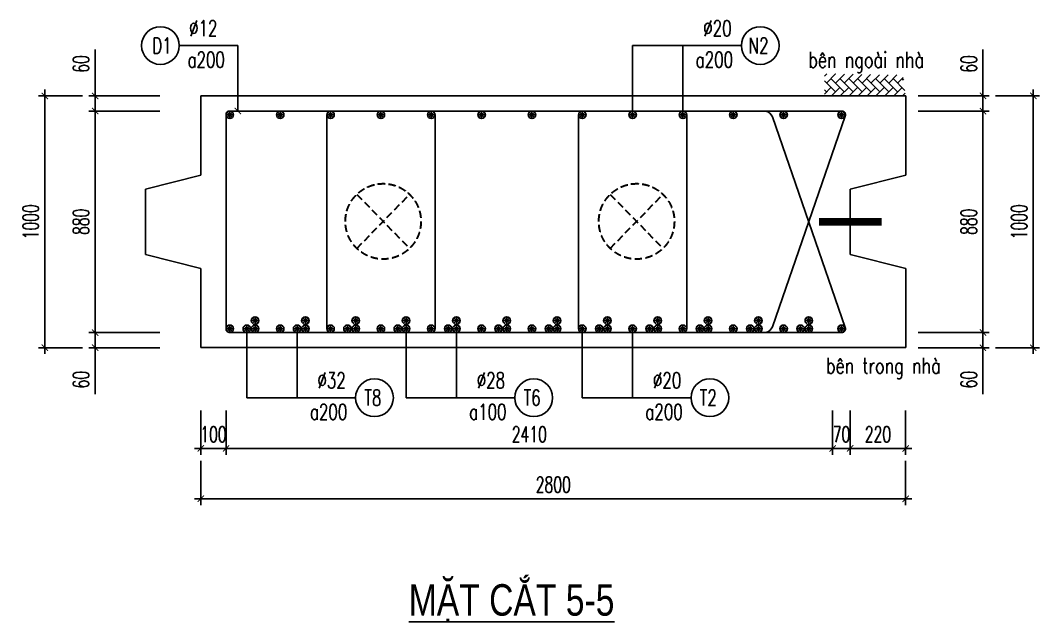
# Model space of a CAD drawing. Header units: millimetres. Extents: x -143483 to 1166745, y -1448440 to -1202244.
# Drawn here: x 178778 to 194975, y -1255950 to -1246380 of the extents above; entities that cross this region are included whole.
import ezdxf
from ezdxf.enums import TextEntityAlignment as Align

# ---------------------------------------------------------------- set-up
doc = ezdxf.new("R2010")
doc.units = ezdxf.units.MM
doc.header["$LTSCALE"] = 30
doc.header["$PDMODE"] = 3
doc.linetypes.add('DASHED', pattern=[19.05, 12.7, -6.35])
doc.layers.get('0').update_dxf_attribs({"lineweight": 9})
doc.layers.get('Defpoints').update_dxf_attribs({"lineweight": 9})
for name, color, linetype in [('ccu11-Cotthep', 9, 'Continuous'), ('ccu11-Dim', 8, 'Continuous'), ('ccu11-Hatch', 8, 'Continuous'), ('ccu11-Text', 31, 'Continuous'), ('ccu11-Thay', 7, 'Continuous'), ('ccu11-Thep', 4, 'Continuous'), ('ccu11-Thep doc', 4, 'Continuous'), ('ccu11-Thepdai', 6, 'Continuous')]:
    doc.layers.add(name, color=color, linetype=linetype)
doc.layers.add('ccu11-Khuat', color=9, linetype='DASHED', lineweight=30)
doc.layers.add('Vicom_thep doc', color=1, linetype='Continuous', lineweight=35)
doc.styles.add('ccu11-dim', font='vnsimli.shx', dxfattribs={"width": 0.65, "bigfont": 'bigfont.shx'})
doc.styles.add('ccu11-VnAvH-B', font='VHAVANB.TTF')
doc.styles.add('ccu11-vnsimli', font='vnsimli.shx', dxfattribs={"width": 0.8, "bigfont": 'vns.shx'})
doc.styles.add('ccu11-vnsimple', font='vnsimple.shx', dxfattribs={"bigfont": 'bigfont.shx'})
doc.styles.add('ccu11_simli', font='vnsimli.shx', dxfattribs={"width": 0.8})
doc.dimstyles.new('ccu11-100', dxfattribs={"dimscale": 100, "dimtxt": 2.5, "dimasz": 1, "dimexe": 1, "dimexo": 2, "dimgap": 1, "dimtad": 1, "dimdec": 0, "dimdsep": 46, "dimtxsty": 'ccu11-dim', "dimblk": 'ARCHTICK', "dimcen": -1, "dimdle": 1, "dimclrd": 256, "dimclre": 256, "dimclrt": 3, "dimadec": 0, "dimazin": 2, "dimtfac": 0.1, "dimtdec": 0, "dimtmove": 0, "dimatfit": 1, "dimldrblk": 'ARCHTICK', "dimfxl": 0, "dimtvp": 0.833333, "dimtolj": 1, "dimtzin": 12, "dimarcsym": 0})
doc.dimstyles.new('ccu11-100x4', dxfattribs={"dimscale": 100, "dimtxt": 2.5, "dimasz": 1, "dimexe": 1, "dimexo": 2, "dimgap": 1, "dimtad": 1, "dimdec": 0, "dimlfac": 0.25, "dimdsep": 46, "dimtxsty": 'ccu11-dim', "dimblk": 'ARCHTICK', "dimcen": -1, "dimdle": 1, "dimclrd": 256, "dimclre": 256, "dimclrt": 3, "dimadec": 0, "dimazin": 2, "dimtfac": 0.1, "dimtdec": 0, "dimtmove": 0, "dimatfit": 1, "dimldrblk": 'ARCHTICK', "dimfxl": 0, "dimtvp": 0.833333, "dimtolj": 1, "dimtzin": 12, "dimarcsym": 0})

# ---------------------------------------------------------------- blocks, each defined once
blk = doc.blocks.new('MCT')
at = {"ltscale": 0.005}
for p, q in [((-0.49, 0), (0.49, 0)), ((0.35, -0.35), (-0.35, 0.35)), ((-0.35, -0.35), (0.35, 0.35)), ((0, -0.49), (0, 0.49))]:
    blk.add_line(p, q, dxfattribs=at)
blk.add_circle((0, 0), 0.492, dxfattribs=at)
blk = doc.blocks.new('*U2338')
at = {"layer": 'ccu11-Thep doc', "xscale": -121.9200000001001, "yscale": 121.9200000001001, "zscale": 121.92, "rotation": 270}
blk.add_blockref('MCT', (0, 0), dxfattribs=at)
blk = doc.blocks.new('*U2339')
at = {"layer": 'ccu11-Thep doc', "color": 0, "linetype": 'ByBlock', "lineweight": -2, "transparency": 16777216}
for p in [(0, 0), (800, 0), (1600, 0), (2400, 0), (3200, 0), (4000, 0), (4800, 0), (5600, 0), (6400, 0), (7200, 0), (8000, 0), (8800, 0)]:
    blk.add_blockref('*U2338', p, dxfattribs=at)
blk = doc.blocks.new('*U2332')
at = {"layer": 'ccu11-Thep doc', "xscale": -121.9200000001001, "yscale": 121.9200000001001, "zscale": 121.92, "rotation": 270}
blk.add_blockref('MCT', (0, 0), dxfattribs=at)
blk = doc.blocks.new('*U2333')
at = {"layer": 'ccu11-Thep doc', "color": 0, "linetype": 'ByBlock', "lineweight": -2, "transparency": 16777216}
for p in [(0, 0), (800, 0), (1600, 0), (2400, 0), (3200, 0), (4000, 0), (4800, 0), (5600, 0), (6400, 0), (7200, 0), (8000, 0), (8800, 0)]:
    blk.add_blockref('*U2332', p, dxfattribs=at)
blk = doc.blocks.new('_ARCHTICK')
at = {"color": 0, "linetype": 'ByBlock', "const_width": 0.15}
blk.add_lwpolyline([(-0.5, -0.5), (0.5, 0.5)], dxfattribs=at)
blk = doc.blocks.new('*D2548')
at = {"layer": 'ccu11-Dim', "linetype": 'ByBlock', "lineweight": -2, "ltscale": 30, "transparency": 16777216}
for p, q in [((179967, -1247581), (179967, -1246841)), ((180995, -1247581), (179867, -1247581)), ((179967, -1247821), (179967, -1247581)), ((180995, -1247821), (179867, -1247821)), ((179967, -1247821), (179967, -1247921))]:
    blk.add_line(p, q, dxfattribs=at)
at = {"layer": 'Defpoints', "color": 0, "linetype": 'ByBlock', "ltscale": 30, "transparency": 16777216}
for p in [(181195, -1247581), (179967, -1247821), (181195, -1247821)]:
    blk.add_point(p, dxfattribs=at)
at = {"layer": 'ccu11-Dim', "linetype": 'ByBlock', "lineweight": -2, "ltscale": 30, "transparency": 16777216, "xscale": 100, "yscale": 100, "zscale": 100}
for p, rotation in [((179967, -1247581), 270), ((179967, -1247821), 90)]:
    blk.add_blockref('_ARCHTICK', p, dxfattribs=dict(at, rotation=rotation))
at = {"layer": 'ccu11-Dim', "color": 3, "linetype": 'ByBlock', "ltscale": 30, "transparency": 16777216, "insert": (179742, -1247073), "char_height": 250, "attachment_point": 5, "rotation": 90, "style": 'ccu11-dim'}
blk.add_mtext('\\A1;60', dxfattribs=at)
blk = doc.blocks.new('*D2549')
at = {"layer": 'ccu11-Dim', "linetype": 'ByBlock', "lineweight": -2, "ltscale": 30, "transparency": 16777216}
for p, q in [((180995, -1247821), (179867, -1247821)), ((179967, -1247721), (179967, -1251441)), ((180995, -1251341), (179867, -1251341))]:
    blk.add_line(p, q, dxfattribs=at)
at = {"layer": 'Defpoints', "color": 0, "linetype": 'ByBlock', "ltscale": 30, "transparency": 16777216}
for p in [(181195, -1247821), (179967, -1251341), (181195, -1251341)]:
    blk.add_point(p, dxfattribs=at)
at = {"layer": 'ccu11-Dim', "linetype": 'ByBlock', "lineweight": -2, "ltscale": 30, "transparency": 16777216, "xscale": 100, "yscale": 100, "zscale": 100}
for p, rotation in [((179967, -1247821), 90), ((179967, -1251341), 270)]:
    blk.add_blockref('_ARCHTICK', p, dxfattribs=dict(at, rotation=rotation))
at = {"layer": 'ccu11-Dim', "color": 3, "linetype": 'ByBlock', "ltscale": 30, "transparency": 16777216, "insert": (179742, -1249581), "char_height": 250, "attachment_point": 5, "rotation": 90, "style": 'ccu11-dim'}
blk.add_mtext('\\A1;880', dxfattribs=at)
blk = doc.blocks.new('*D2550')
at = {"layer": 'ccu11-Dim', "linetype": 'ByBlock', "lineweight": -2, "ltscale": 30, "transparency": 16777216}
for p, q in [((180995, -1251341), (179867, -1251341)), ((179967, -1251341), (179967, -1251241)), ((179967, -1251341), (179967, -1251581)), ((180995, -1251581), (179867, -1251581)), ((179967, -1251581), (179967, -1252320))]:
    blk.add_line(p, q, dxfattribs=at)
at = {"layer": 'Defpoints', "color": 0, "linetype": 'ByBlock', "ltscale": 30, "transparency": 16777216}
for p in [(179967, -1251341), (181195, -1251341), (181195, -1251581)]:
    blk.add_point(p, dxfattribs=at)
at = {"layer": 'ccu11-Dim', "linetype": 'ByBlock', "lineweight": -2, "ltscale": 30, "transparency": 16777216, "xscale": 100, "yscale": 100, "zscale": 100}
for p, rotation in [((179967, -1251341), 270), ((179967, -1251581), 90)]:
    blk.add_blockref('_ARCHTICK', p, dxfattribs=dict(at, rotation=rotation))
at = {"layer": 'ccu11-Dim', "color": 3, "linetype": 'ByBlock', "ltscale": 30, "transparency": 16777216, "insert": (179742, -1252089), "char_height": 250, "attachment_point": 5, "rotation": 90, "style": 'ccu11-dim'}
blk.add_mtext('\\A1;60', dxfattribs=at)
blk = doc.blocks.new('*D2551')
at = {"layer": 'ccu11-Dim', "linetype": 'ByBlock', "lineweight": -2, "ltscale": 30, "transparency": 16777216}
for p, q in [((179167, -1247481), (179167, -1251681)), ((179767, -1247581), (179067, -1247581)), ((179767, -1251581), (179067, -1251581))]:
    blk.add_line(p, q, dxfattribs=at)
at = {"layer": 'Defpoints', "color": 0, "linetype": 'ByBlock', "ltscale": 30, "transparency": 16777216}
for p in [(179967, -1247581), (179167, -1251581), (179967, -1251581)]:
    blk.add_point(p, dxfattribs=at)
at = {"layer": 'ccu11-Dim', "linetype": 'ByBlock', "lineweight": -2, "ltscale": 30, "transparency": 16777216, "xscale": 100, "yscale": 100, "zscale": 100}
for p, rotation in [((179167, -1247581), 90), ((179167, -1251581), 270)]:
    blk.add_blockref('_ARCHTICK', p, dxfattribs=dict(at, rotation=rotation))
at = {"layer": 'ccu11-Dim', "color": 3, "linetype": 'ByBlock', "ltscale": 30, "transparency": 16777216, "insert": (178942, -1249581), "char_height": 250, "attachment_point": 5, "rotation": 90, "style": 'ccu11-dim'}
blk.add_mtext('\\A1;1000', dxfattribs=at)
blk = doc.blocks.new('*D2552')
at = {"layer": 'ccu11-Dim', "linetype": 'ByBlock', "lineweight": -2, "ltscale": 30, "transparency": 16777216}
for p, q in [((191966, -1252581), (191966, -1253281)), ((192846, -1252581), (192846, -1253281)), ((192946, -1253181), (191866, -1253181))]:
    blk.add_line(p, q, dxfattribs=at)
at = {"layer": 'Defpoints', "color": 0, "linetype": 'ByBlock', "ltscale": 30, "transparency": 16777216}
for p in [(191966, -1252381), (192846, -1252381), (191966, -1253181)]:
    blk.add_point(p, dxfattribs=at)
at = {"layer": 'ccu11-Dim', "linetype": 'ByBlock', "lineweight": -2, "ltscale": 30, "transparency": 16777216, "xscale": 100, "yscale": 100, "zscale": 100, "rotation": 180}
blk.add_blockref('_ARCHTICK', (191966, -1253181), dxfattribs=at)
at = {"layer": 'ccu11-Dim', "linetype": 'ByBlock', "lineweight": -2, "ltscale": 30, "transparency": 16777216, "xscale": 100, "yscale": 100, "zscale": 100}
blk.add_blockref('_ARCHTICK', (192846, -1253181), dxfattribs=at)
at = {"layer": 'ccu11-Dim', "color": 3, "linetype": 'ByBlock', "ltscale": 30, "transparency": 16777216, "insert": (192406, -1252956), "char_height": 250, "attachment_point": 5, "style": 'ccu11-dim'}
blk.add_mtext('\\A1;220', dxfattribs=at)
blk = doc.blocks.new('*D2553')
at = {"layer": 'ccu11-Dim', "linetype": 'ByBlock', "lineweight": -2, "ltscale": 30, "transparency": 16777216}
for p, q in [((181646, -1253381), (181646, -1254081)), ((192846, -1253381), (192846, -1254081)), ((181546, -1253981), (192946, -1253981))]:
    blk.add_line(p, q, dxfattribs=at)
at = {"layer": 'Defpoints', "color": 0, "linetype": 'ByBlock', "ltscale": 30, "transparency": 16777216}
for p in [(181646, -1253181), (192846, -1253181), (192846, -1253981)]:
    blk.add_point(p, dxfattribs=at)
at = {"layer": 'ccu11-Dim', "linetype": 'ByBlock', "lineweight": -2, "ltscale": 30, "transparency": 16777216, "xscale": 100, "yscale": 100, "zscale": 100, "rotation": 180}
blk.add_blockref('_ARCHTICK', (181646, -1253981), dxfattribs=at)
at = {"layer": 'ccu11-Dim', "linetype": 'ByBlock', "lineweight": -2, "ltscale": 30, "transparency": 16777216, "xscale": 100, "yscale": 100, "zscale": 100}
blk.add_blockref('_ARCHTICK', (192846, -1253981), dxfattribs=at)
at = {"layer": 'ccu11-Dim', "color": 3, "linetype": 'ByBlock', "ltscale": 30, "transparency": 16777216, "insert": (187246, -1253756), "char_height": 250, "attachment_point": 5, "style": 'ccu11-dim'}
blk.add_mtext('\\A1;2800', dxfattribs=at)
blk = doc.blocks.new('*D2554')
at = {"layer": 'ccu11-Dim', "linetype": 'ByBlock', "lineweight": -2, "ltscale": 30, "transparency": 16777216}
for p, q in [((191686, -1252581), (191686, -1253281)), ((191966, -1252581), (191966, -1253281)), ((191686, -1253181), (191586, -1253181)), ((191966, -1253181), (191686, -1253181)), ((191966, -1253181), (192066, -1253181))]:
    blk.add_line(p, q, dxfattribs=at)
at = {"layer": 'Defpoints', "color": 0, "linetype": 'ByBlock', "ltscale": 30, "transparency": 16777216}
for p in [(191686, -1252381), (191966, -1252381), (191686, -1253181)]:
    blk.add_point(p, dxfattribs=at)
at = {"layer": 'ccu11-Dim', "linetype": 'ByBlock', "lineweight": -2, "ltscale": 30, "transparency": 16777216, "xscale": 100, "yscale": 100, "zscale": 100}
blk.add_blockref('_ARCHTICK', (191686, -1253181), dxfattribs=at)
at = {"layer": 'ccu11-Dim', "linetype": 'ByBlock', "lineweight": -2, "ltscale": 30, "transparency": 16777216, "xscale": 100, "yscale": 100, "zscale": 100, "rotation": 180}
blk.add_blockref('_ARCHTICK', (191966, -1253181), dxfattribs=at)
at = {"layer": 'ccu11-Dim', "color": 3, "linetype": 'ByBlock', "ltscale": 30, "transparency": 16777216, "insert": (191826, -1252956), "char_height": 250, "attachment_point": 5, "style": 'ccu11-dim'}
blk.add_mtext('\\A1;70', dxfattribs=at)
blk = doc.blocks.new('*D2555')
at = {"layer": 'ccu11-Dim', "linetype": 'ByBlock', "lineweight": -2, "ltscale": 30, "transparency": 16777216}
for p, q in [((182046, -1252581), (182046, -1253281)), ((191686, -1252581), (191686, -1253281)), ((181946, -1253181), (191786, -1253181))]:
    blk.add_line(p, q, dxfattribs=at)
at = {"layer": 'Defpoints', "color": 0, "linetype": 'ByBlock', "ltscale": 30, "transparency": 16777216}
for p in [(182046, -1252381), (191686, -1252381), (191686, -1253181)]:
    blk.add_point(p, dxfattribs=at)
at = {"layer": 'ccu11-Dim', "linetype": 'ByBlock', "lineweight": -2, "ltscale": 30, "transparency": 16777216, "xscale": 100, "yscale": 100, "zscale": 100, "rotation": 180}
blk.add_blockref('_ARCHTICK', (182046, -1253181), dxfattribs=at)
at = {"layer": 'ccu11-Dim', "linetype": 'ByBlock', "lineweight": -2, "ltscale": 30, "transparency": 16777216, "xscale": 100, "yscale": 100, "zscale": 100}
blk.add_blockref('_ARCHTICK', (191686, -1253181), dxfattribs=at)
at = {"layer": 'ccu11-Dim', "color": 3, "linetype": 'ByBlock', "ltscale": 30, "transparency": 16777216, "insert": (186866, -1252956), "char_height": 250, "attachment_point": 5, "style": 'ccu11-dim'}
blk.add_mtext('\\A1;2410', dxfattribs=at)
blk = doc.blocks.new('*D2556')
at = {"layer": 'ccu11-Dim', "linetype": 'ByBlock', "lineweight": -2, "ltscale": 30, "transparency": 16777216}
for p, q in [((181646, -1252581), (181646, -1253281)), ((182046, -1252581), (182046, -1253281)), ((181646, -1253181), (181546, -1253181)), ((182046, -1253181), (181646, -1253181)), ((182046, -1253181), (182146, -1253181))]:
    blk.add_line(p, q, dxfattribs=at)
at = {"layer": 'Defpoints', "color": 0, "linetype": 'ByBlock', "ltscale": 30, "transparency": 16777216}
for p in [(181646, -1252381), (182046, -1252381), (181646, -1253181)]:
    blk.add_point(p, dxfattribs=at)
at = {"layer": 'ccu11-Dim', "linetype": 'ByBlock', "lineweight": -2, "ltscale": 30, "transparency": 16777216, "xscale": 100, "yscale": 100, "zscale": 100}
blk.add_blockref('_ARCHTICK', (181646, -1253181), dxfattribs=at)
at = {"layer": 'ccu11-Dim', "linetype": 'ByBlock', "lineweight": -2, "ltscale": 30, "transparency": 16777216, "xscale": 100, "yscale": 100, "zscale": 100, "rotation": 180}
blk.add_blockref('_ARCHTICK', (182046, -1253181), dxfattribs=at)
at = {"layer": 'ccu11-Dim', "color": 3, "linetype": 'ByBlock', "ltscale": 30, "transparency": 16777216, "insert": (181846, -1252956), "char_height": 250, "attachment_point": 5, "style": 'ccu11-dim'}
blk.add_mtext('\\A1;100', dxfattribs=at)
blk = doc.blocks.new('SHD')
at = {"layer": 'ccu11-Cotthep'}
blk.add_circle((300, 0), 300, dxfattribs=at)
at = {"layer": 'ccu11-Cotthep', "color": 31, "style": 'ccu11_simli', "width": 0.8}
blk.add_attdef('DK', text='', height=250, dxfattribs=at).set_placement((-101, 65), align=Align.BOTTOM_RIGHT)
blk.add_attdef('KH', text='', height=250, dxfattribs=at).set_placement((300, 0), align=Align.MIDDLE)
blk.add_attdef('KC', text='', height=250, dxfattribs=at).set_placement((-101, -142), align=Align.TOP_RIGHT)
blk = doc.blocks.new('*D2557')
at = {"layer": 'ccu11-Dim', "linetype": 'ByBlock', "lineweight": -2, "ltscale": 30, "transparency": 16777216}
for p, q in [((194075, -1247581), (194075, -1246841)), ((193046, -1247581), (194175, -1247581)), ((194075, -1247821), (194075, -1247581)), ((193046, -1247821), (194175, -1247821)), ((194075, -1247821), (194075, -1247921))]:
    blk.add_line(p, q, dxfattribs=at)
at = {"layer": 'Defpoints', "color": 0, "linetype": 'ByBlock', "ltscale": 30, "transparency": 16777216}
for p in [(192846, -1247581), (192846, -1247821), (194075, -1247821)]:
    blk.add_point(p, dxfattribs=at)
at = {"layer": 'ccu11-Dim', "linetype": 'ByBlock', "lineweight": -2, "ltscale": 30, "transparency": 16777216, "xscale": 100, "yscale": 100, "zscale": 100}
for p, rotation in [((194075, -1247581), 270), ((194075, -1247821), 90)]:
    blk.add_blockref('_ARCHTICK', p, dxfattribs=dict(at, rotation=rotation))
at = {"layer": 'ccu11-Dim', "color": 3, "linetype": 'ByBlock', "ltscale": 30, "transparency": 16777216, "insert": (193850, -1247073), "char_height": 250, "attachment_point": 5, "rotation": 90, "style": 'ccu11-dim'}
blk.add_mtext('\\A1;60', dxfattribs=at)
blk = doc.blocks.new('*D2558')
at = {"layer": 'ccu11-Dim', "linetype": 'ByBlock', "lineweight": -2, "ltscale": 30, "transparency": 16777216}
for p, q in [((193046, -1247821), (194175, -1247821)), ((194075, -1247721), (194075, -1251441)), ((193046, -1251341), (194175, -1251341))]:
    blk.add_line(p, q, dxfattribs=at)
at = {"layer": 'Defpoints', "color": 0, "linetype": 'ByBlock', "ltscale": 30, "transparency": 16777216}
for p in [(192846, -1247821), (192846, -1251341), (194075, -1251341)]:
    blk.add_point(p, dxfattribs=at)
at = {"layer": 'ccu11-Dim', "linetype": 'ByBlock', "lineweight": -2, "ltscale": 30, "transparency": 16777216, "xscale": 100, "yscale": 100, "zscale": 100}
for p, rotation in [((194075, -1247821), 90), ((194075, -1251341), 270)]:
    blk.add_blockref('_ARCHTICK', p, dxfattribs=dict(at, rotation=rotation))
at = {"layer": 'ccu11-Dim', "color": 3, "linetype": 'ByBlock', "ltscale": 30, "transparency": 16777216, "insert": (193850, -1249581), "char_height": 250, "attachment_point": 5, "rotation": 90, "style": 'ccu11-dim'}
blk.add_mtext('\\A1;880', dxfattribs=at)
blk = doc.blocks.new('*D2559')
at = {"layer": 'ccu11-Dim', "linetype": 'ByBlock', "lineweight": -2, "ltscale": 30, "transparency": 16777216}
for p, q in [((193046, -1251341), (194175, -1251341)), ((194075, -1251341), (194075, -1251241)), ((194075, -1251341), (194075, -1251581)), ((193046, -1251581), (194175, -1251581)), ((194075, -1251581), (194075, -1252320))]:
    blk.add_line(p, q, dxfattribs=at)
at = {"layer": 'Defpoints', "color": 0, "linetype": 'ByBlock', "ltscale": 30, "transparency": 16777216}
for p in [(192846, -1251341), (194075, -1251341), (192846, -1251581)]:
    blk.add_point(p, dxfattribs=at)
at = {"layer": 'ccu11-Dim', "linetype": 'ByBlock', "lineweight": -2, "ltscale": 30, "transparency": 16777216, "xscale": 100, "yscale": 100, "zscale": 100}
for p, rotation in [((194075, -1251341), 270), ((194075, -1251581), 90)]:
    blk.add_blockref('_ARCHTICK', p, dxfattribs=dict(at, rotation=rotation))
at = {"layer": 'ccu11-Dim', "color": 3, "linetype": 'ByBlock', "ltscale": 30, "transparency": 16777216, "insert": (193850, -1252089), "char_height": 250, "attachment_point": 5, "rotation": 90, "style": 'ccu11-dim'}
blk.add_mtext('\\A1;60', dxfattribs=at)
blk = doc.blocks.new('*D2560')
at = {"layer": 'ccu11-Dim', "linetype": 'ByBlock', "lineweight": -2, "ltscale": 30, "transparency": 16777216}
for p, q in [((194875, -1247481), (194875, -1251681)), ((194275, -1247581), (194975, -1247581)), ((194275, -1251581), (194975, -1251581))]:
    blk.add_line(p, q, dxfattribs=at)
at = {"layer": 'Defpoints', "color": 0, "linetype": 'ByBlock', "ltscale": 30, "transparency": 16777216}
for p in [(194075, -1247581), (194075, -1251581), (194875, -1251581)]:
    blk.add_point(p, dxfattribs=at)
at = {"layer": 'ccu11-Dim', "linetype": 'ByBlock', "lineweight": -2, "ltscale": 30, "transparency": 16777216, "xscale": 100, "yscale": 100, "zscale": 100}
for p, rotation in [((194875, -1247581), 90), ((194875, -1251581), 270)]:
    blk.add_blockref('_ARCHTICK', p, dxfattribs=dict(at, rotation=rotation))
at = {"layer": 'ccu11-Dim', "color": 3, "linetype": 'ByBlock', "ltscale": 30, "transparency": 16777216, "insert": (194650, -1249581), "char_height": 250, "attachment_point": 5, "rotation": 90, "style": 'ccu11-dim'}
blk.add_mtext('\\A1;1000', dxfattribs=at)
blk = doc.blocks.new('ccu11_block_thep')
at = {"layer": 'ccu11-Thep', "color": 3}
for p, q in [((-0.4, 0), (0.4, 0)), ((-0.28, 0.28), (0.28, -0.28)), ((0.28, 0.28), (-0.28, -0.28)), ((0, 0.4), (0, -0.4))]:
    blk.add_line(p, q, dxfattribs=at)
at = {"layer": 'ccu11-Thep', "color": 1, "const_width": 0.0667}
blk.add_lwpolyline([(-0.4, 0, 1), (0.4, 0, 1), (-0.4, 0, 1)], format="xyb", dxfattribs=at)
at = {"layer": 'ccu11-Thep', "color": 1}
blk.add_circle((0, 0), 0.4, dxfattribs=at)
blk = doc.blocks.new('*U2334')
at = {"layer": 'Vicom_thep doc', "xscale": -150, "yscale": 150, "zscale": 150, "rotation": 180}
blk.add_blockref('ccu11_block_thep', (0, 0), dxfattribs=at)
blk = doc.blocks.new('*U2335')
at = {"layer": 'ccu11-Thep doc', "color": 0, "linetype": 'ByBlock', "lineweight": -2, "transparency": 16777216}
for p in [(0, 0), (800, 0), (1600, 0), (2400, 0), (3200, 0), (4000, 0), (4800, 0), (5600, 0), (6400, 0), (7200, 0), (8000, 0), (8800, 0)]:
    blk.add_blockref('*U2334', p, dxfattribs=at)
blk = doc.blocks.new('*U2336')
at = {"layer": 'Vicom_thep doc', "xscale": -150, "yscale": 150, "zscale": 150, "rotation": 180}
blk.add_blockref('ccu11_block_thep', (0, 0), dxfattribs=at)
blk = doc.blocks.new('*U2337')
at = {"layer": 'ccu11-Thep doc', "color": 0, "linetype": 'ByBlock', "lineweight": -2, "transparency": 16777216}
for p in [(0, 0), (800, 0), (1600, 0), (2400, 0), (3200, 0), (4000, 0), (4800, 0), (5600, 0), (6400, 0), (7200, 0), (8000, 0), (8800, 0)]:
    blk.add_blockref('*U2336', p, dxfattribs=at)
blk = doc.blocks.new('*U2107')
at = {"layer": 'Vicom_thep doc', "xscale": -150, "yscale": 150, "zscale": 150, "rotation": 180}
blk.add_blockref('ccu11_block_thep', (0, 0), dxfattribs=at)
blk = doc.blocks.new('*U2108')
at = {"layer": 'ccu11-Thep doc', "color": 0, "linetype": 'ByBlock', "lineweight": -2, "transparency": 16777216}
for p in [(0, 0), (800, 0), (1600, 0), (2400, 0), (3200, 0), (4000, 0), (4800, 0), (5600, 0), (6400, 0), (7200, 0), (8000, 0), (8800, 0)]:
    blk.add_blockref('*U2107', p, dxfattribs=at)

msp = doc.modelspace()

# ---------------------------------------------------------------- hatches: boundary and pattern name
at = {"layer": 'ccu11-Hatch', "ltscale": 10}
h = msp.add_hatch(dxfattribs=at)
h.set_pattern_fill('AR-HBONE', color=256, scale=25, angle=270, style=0)
h.set_pattern_definition([(45, (-3070296.38, 528875.63), (141.4213562, 4e-14), [300, -100]), (315, (-3070225.67, 528946.34), (141.4213562, 4e-14), [300, -100])])
h.paths.add_polyline_path([(191554.12, -1247227.84), (191554.12, -1247580.56), (192846.48, -1247580.56), (192803.62, -1247249.26)])

# ---------------------------------------------------------------- linework, layer by layer
at = {"layer": 'ccu11-Khuat', "ltscale": 0.3}
for p, q in [((184123.9, -1249144.85), (184962.13, -1250003.55)), ((184123.9, -1250003.55), (184962.13, -1249144.85)), ((188151.13, -1249144.85), (188989.37, -1250003.55)), ((188151.13, -1250003.55), (188989.37, -1249144.85))]:
    msp.add_line(p, q, dxfattribs=at)
for centre in [(184543.02, -1249574.2), (188570.25, -1249574.2)]:
    msp.add_circle(centre, 600, dxfattribs=at)
at = {"layer": 'ccu11-Thay'}
for p, q in [((192846.48, -1247580.56), (181646.48, -1247580.56)), ((181646.48, -1247580.56), (181646.48, -1248840.56)), ((192846.48, -1248840.56), (192846.48, -1247580.56)), ((181646.48, -1248840.56), (180766.71, -1249060.56)), ((191966.71, -1249060.56), (192846.48, -1248840.56)), ((180766.71, -1249060.56), (180766.71, -1250100.56)), ((191966.71, -1250100.56), (191966.71, -1249060.56)), ((180766.71, -1250100.56), (181646.48, -1250320.56)), ((192846.48, -1250320.56), (191966.71, -1250100.56)), ((181646.48, -1250320.56), (181646.48, -1251580.56)), ((192846.48, -1251580.56), (192846.48, -1250320.56)), ((181646.48, -1251580.56), (192846.48, -1251580.56))]:
    msp.add_line(p, q, dxfattribs=at)
at = {"layer": 'ccu11-Thep', "const_width": 120}
msp.add_lwpolyline([(191466.48, -1249580.56), (192466.48, -1249580.56)], dxfattribs=at)
at = {"layer": 'ccu11-Thepdai'}
for points in [[(189898.27, -1247820.56), (190618.74, -1247820.56, -0.23620228), (190730.51, -1247913.31), (191884.39, -1251260.06, -0.5204497), (191828, -1251340.56), (182096.48, -1251340.56, -0.41421356), (182046.48, -1251290.56), (182046.48, -1247870.56, -0.41421356), (182096.48, -1247820.56), (191828, -1247820.56, -0.5204497), (191884.39, -1247901.06), (190730.51, -1251247.81, -0.23620228), (190618.74, -1251340.56), (189898.27, -1251340.56)], [(184127.16, -1247820.56), (183707.16, -1247820.56, 0.41421356), (183647.16, -1247880.56), (183647.16, -1251280.56, 0.41421356), (183707.16, -1251340.56), (184127.16, -1251340.56)], [(184887.16, -1247820.56), (185307.16, -1247820.56, -0.41421356), (185367.16, -1247880.56), (185367.16, -1251280.56, -0.41421356), (185307.16, -1251340.56), (184887.16, -1251340.56)], [(188127.16, -1247820.56), (187707.16, -1247820.56, 0.41421356), (187647.16, -1247880.56), (187647.16, -1251280.56, 0.41421356), (187707.16, -1251340.56), (188127.16, -1251340.56)], [(188887.16, -1247820.56), (189307.16, -1247820.56, -0.41421356), (189367.16, -1247880.56), (189367.16, -1251280.56, -0.41421356), (189307.16, -1251340.56), (188887.16, -1251340.56)]]:
    msp.add_lwpolyline(points, format="xyb", dxfattribs=at)

# ---------------------------------------------------------------- block references
at = {"layer": 'ccu11-Cotthep'}
ref = msp.add_blockref('SHD', (181302.64, -1246780.2), dxfattribs=dict(at, xscale=-1))
ref.add_attrib('KH', 'D1', dxfattribs={"color": 31, "height": 250, "style": 'ccu11-vnsimple', "width": 0.7}).set_placement((181027.64, -1246780.2), align=Align.MIDDLE_CENTER)
ref.add_attrib('KC', 'a200', dxfattribs={"color": 31, "height": 250, "style": 'ccu11-vnsimple', "width": 0.7}).set_placement((181731.22, -1246880.2), align=Align.TOP_CENTER)
ref.add_attrib('DK', '`12', dxfattribs={"color": 31, "height": 250, "style": 'ccu11-vnsimple', "width": 0.7}).set_placement((181683.43, -1246705.2), align=Align.BOTTOM_CENTER)
ref = msp.add_blockref('SHD', (190235.48, -1246780.2), dxfattribs=at)
ref.add_attrib('KH', 'N2', dxfattribs={"color": 31, "height": 250, "style": 'ccu11-vnsimple', "width": 0.7}).set_placement((190510.48, -1246780.2), align=Align.MIDDLE_CENTER)
ref.add_attrib('KC', 'a200', dxfattribs={"color": 31, "height": 250, "style": 'ccu11-vnsimple', "width": 0.7}).set_placement((189806.9, -1246880.2), align=Align.TOP_CENTER)
ref.add_attrib('DK', '`20', dxfattribs={"color": 31, "height": 250, "style": 'ccu11-vnsimple', "width": 0.7}).set_placement((189854.69, -1246705.2), align=Align.BOTTOM_CENTER)
ref = msp.add_blockref('SHD', (184104.48, -1252375.92), dxfattribs=at)
ref.add_attrib('KH', 'T8', dxfattribs={"color": 31, "height": 250, "style": 'ccu11-vnsimple', "width": 0.7}).set_placement((184379.48, -1252375.92), align=Align.MIDDLE_CENTER)
ref.add_attrib('KC', 'a200', dxfattribs={"color": 31, "height": 250, "style": 'ccu11-vnsimple', "width": 0.7}).set_placement((183675.9, -1252475.92), align=Align.TOP_CENTER)
ref.add_attrib('DK', '`32', dxfattribs={"color": 31, "height": 250, "style": 'ccu11-vnsimple', "width": 0.7}).set_placement((183723.69, -1252300.92), align=Align.BOTTOM_CENTER)
ref = msp.add_blockref('SHD', (186635.48, -1252375.92), dxfattribs=at)
ref.add_attrib('KH', 'T6', dxfattribs={"color": 31, "height": 250, "style": 'ccu11-vnsimple', "width": 0.7}).set_placement((186910.48, -1252375.92), align=Align.MIDDLE_CENTER)
ref.add_attrib('KC', 'a100', dxfattribs={"color": 31, "height": 250, "style": 'ccu11-vnsimple', "width": 0.7}).set_placement((186206.9, -1252475.92), align=Align.TOP_CENTER)
ref.add_attrib('DK', '`28', dxfattribs={"color": 31, "height": 250, "style": 'ccu11-vnsimple', "width": 0.7}).set_placement((186254.69, -1252300.92), align=Align.BOTTOM_CENTER)
ref = msp.add_blockref('SHD', (189435.48, -1252375.92), dxfattribs=at)
ref.add_attrib('KH', 'T2', dxfattribs={"color": 31, "height": 250, "style": 'ccu11-vnsimple', "width": 0.7}).set_placement((189710.48, -1252375.92), align=Align.MIDDLE_CENTER)
ref.add_attrib('KC', 'a200', dxfattribs={"color": 31, "height": 250, "style": 'ccu11-vnsimple', "width": 0.7}).set_placement((189006.9, -1252475.92), align=Align.TOP_CENTER)
ref.add_attrib('DK', '`20', dxfattribs={"color": 31, "height": 250, "style": 'ccu11-vnsimple', "width": 0.7}).set_placement((189054.69, -1252300.92), align=Align.BOTTOM_CENTER)
at = {"layer": 'ccu11-Thep doc'}
for name, p in [('*U2339', (182106.48, -1247880.56)), ('*U2108', (182375.48, -1251280.56)), ('*U2337', (182506.48, -1251150.45)), ('*U2335', (182506.48, -1251280.56))]:
    msp.add_blockref(name, p, dxfattribs=at)
at = {"layer": 'ccu11-Thep doc', "xscale": 121.9200000001001, "yscale": 121.9200000001001, "zscale": 121.9200000001001, "rotation": 90.00000000000001}
for p in [(191826.83, -1247880.56), (191826.83, -1251280.56)]:
    msp.add_blockref('MCT', p, dxfattribs=at)
at = {"layer": 'ccu11-Thep doc', "xscale": -1, "rotation": 180}
msp.add_blockref('*U2333', (182106.48, -1251280.56), dxfattribs=at)

# ---------------------------------------------------------------- texts
at = {"layer": 'ccu11-Text', "linetype": 'Continuous', "style": 'ccu11-vnsimli', "width": 0.75}
for s, p in [('bªn ngoµi nhµ', (192219.71, -1247132.42)), ('bªn trong nhµ', (192492.49, -1251992.46))]:
    msp.add_text(s, height=250, dxfattribs=at).set_placement(p, align=Align.CENTER)
at = {"layer": 'ccu11-Text', "color": 5, "style": 'ccu11-VnAvH-B', "width": 0.8}
msp.add_text('%%UmÆt c¾t 5-5', height=500, dxfattribs=at).set_placement((186583.56, -1255839.23), align=Align.CENTER)

# ---------------------------------------------------------------- dimensions: what is measured, and where the dimension line sits
at = {"layer": 'ccu11-Dim', "linetype": 'ByBlock', "ltscale": 30}
for base, p1, p2, angle, picture, middle in [((179966.71, -1247820.56), (181195.11, -1247580.56), (181195.11, -1247820.56), 90, '*D2548', (179966.71, -1247072.58)), ((194074.87, -1247820.56), (192846.48, -1247580.56), (192846.48, -1247820.56), 90, '*D2557', (194074.87, -1247072.58)), ((179966.71, -1251340.56), (181195.11, -1251580.56), (181195.11, -1251340.56), 270, '*D2550', (179966.71, -1252088.55)), ((194074.87, -1251340.56), (192846.48, -1251580.56), (192846.48, -1251340.56), 270, '*D2559', (194074.87, -1252088.55))]:
    dim = msp.add_linear_dim(base=base, p1=p1, p2=p2, angle=angle, dimstyle='ccu11-100x4', dxfattribs=at)
    dim.commit()
    dim.dimension.update_dxf_attribs({"geometry": picture, "text_midpoint": middle, "dimtype": 160})
for base, p1, p2, picture, middle in [((179166.71, -1251580.56), (179966.71, -1247580.56), (179966.71, -1251580.56), '*D2551', (178941.71, -1249580.56)), ((194874.87, -1251580.56), (194074.87, -1247580.56), (194074.87, -1251580.56), '*D2560', (194649.87, -1249580.56))]:
    dim = msp.add_linear_dim(base=base, p1=p1, p2=p2, angle=90, dimstyle='ccu11-100x4', dxfattribs=at)
    dim.commit()
    dim.dimension.update_dxf_attribs({"geometry": picture, "text_midpoint": middle})
for base, p1, p2, picture, middle in [((179966.71, -1251340.56), (181195.11, -1247820.56), (181195.11, -1251340.56), '*D2549', (179741.71, -1249580.56)), ((194074.87, -1251340.56), (192846.48, -1247820.56), (192846.48, -1251340.56), '*D2558', (193849.87, -1249580.56))]:
    dim = msp.add_linear_dim(base=base, p1=p1, p2=p2, angle=90, dimstyle='ccu11-100x4', override={"dimtmove": 1}, dxfattribs=at)
    dim.commit()
    dim.dimension.update_dxf_attribs({"geometry": picture, "text_midpoint": middle})
for base, p1, p2, picture, middle in [((181646.48, -1253180.92), (182046.48, -1252380.92), (181646.48, -1252380.92), '*D2556', (181846.48, -1252955.92)), ((191686.48, -1253180.92), (191966.48, -1252380.92), (191686.48, -1252380.92), '*D2554', (191826.48, -1252955.92))]:
    dim = msp.add_linear_dim(base=base, p1=p1, p2=p2, dimstyle='ccu11-100x4', override={"dimtix": 1}, dxfattribs=at)
    dim.commit()
    dim.dimension.update_dxf_attribs({"geometry": picture, "text_midpoint": middle})
for base, p1, p2, picture, middle in [((191686.48, -1253180.92), (182046.48, -1252380.92), (191686.48, -1252380.92), '*D2555', (186866.48, -1252955.92)), ((191966.48, -1253180.92), (192846.48, -1252380.92), (191966.48, -1252380.92), '*D2552', (192406.48, -1252955.92)), ((192846.48, -1253980.92), (181646.48, -1253180.92), (192846.48, -1253180.92), '*D2553', (187246.48, -1253755.92))]:
    dim = msp.add_linear_dim(base=base, p1=p1, p2=p2, dimstyle='ccu11-100x4', dxfattribs=at)
    dim.commit()
    dim.dimension.update_dxf_attribs({"geometry": picture, "text_midpoint": middle})

# ---------------------------------------------------------------- leaders
at = {"layer": 'ccu11-Cotthep', "linetype": 'ByBlock', "ltscale": 30}
msp.add_leader([(182231.64, -1247820.56), (182231.64, -1246780.2), (181302.64, -1246780.2)], dimstyle='ccu11-100x4', dxfattribs=at)
at = {"layer": 'ccu11-Cotthep'}
for points in [[(188506.48, -1247880.56), (188506.48, -1246780.2), (190235.48, -1246780.2)], [(189306.48, -1247880.56), (189306.48, -1246780.2), (190235.48, -1246780.2)], [(182375.48, -1251275.56), (182375.48, -1252375.92), (184104.48, -1252375.92)], [(183175.48, -1251275.56), (183175.48, -1252375.92), (184104.48, -1252375.92)], [(184906.48, -1251275.56), (184906.48, -1252375.92), (186635.48, -1252375.92)], [(185706.48, -1251275.56), (185706.48, -1252375.92), (186635.48, -1252375.92)], [(187706.48, -1251275.56), (187706.48, -1252375.92), (189435.48, -1252375.92)], [(188506.48, -1251275.56), (188506.48, -1252375.92), (189435.48, -1252375.92)]]:
    msp.add_leader(points, dimstyle='ccu11-100', override={"dimasz": 1.5, "dimgap": 1, "dimtad": 0, "dimldrblk": 'None', "dimfxl": 3, "dimfxlon": 1, "dimtfill": 1, "dimarcsym": 1}, dxfattribs=at)

doc.saveas('drawing.dxf')
